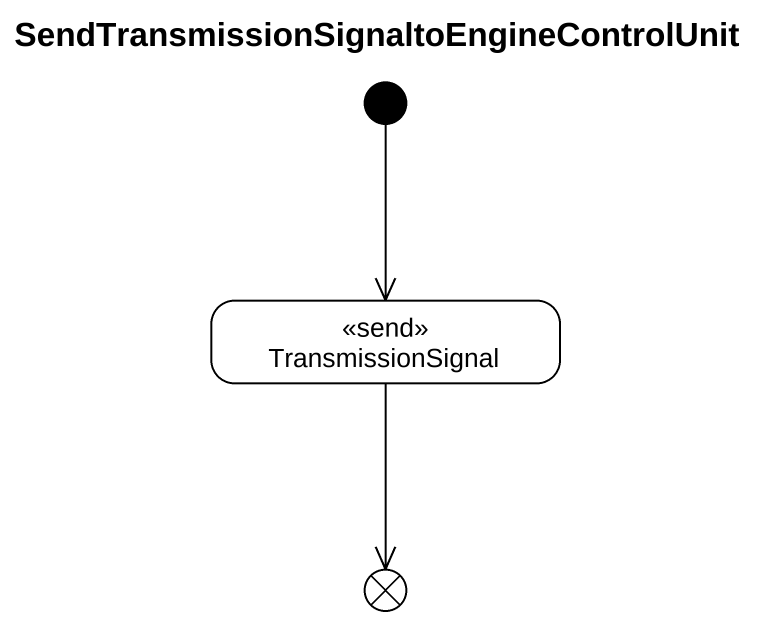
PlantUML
@startuml
title SendTransmissionSignaltoEngineControlUnit
hide empty description
state TransmissionSignal <<send>>
state flowfinal1 <<end>>
[*] --> TransmissionSignal
TransmissionSignal --> flowfinal1
@enduml
